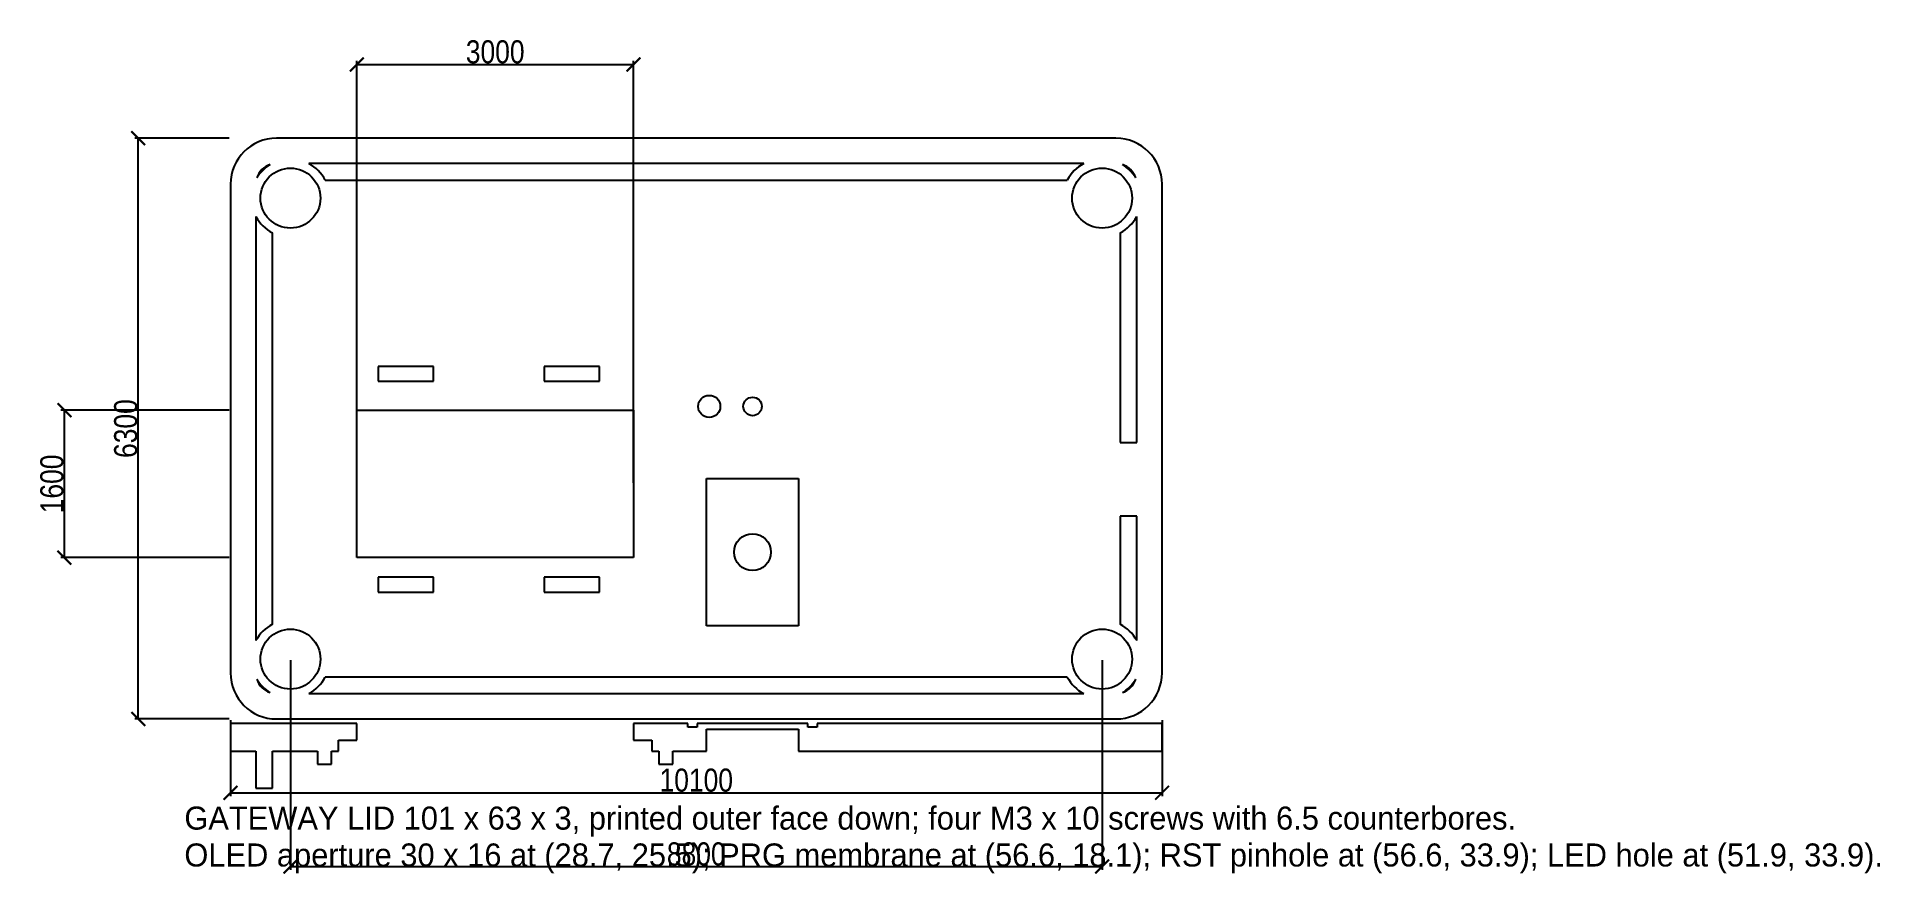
# Model space of a CAD drawing. Header units: millimetres. Extents: x -21 to 179, y -17 to 74.
import ezdxf

# ---------------------------------------------------------------- set-up
doc = ezdxf.new("R2010")
doc.units = ezdxf.units.MM
for name, color, linetype in [('DIM', 3, 'CONTINUOUS'), ('NOTES', 4, 'CONTINUOUS'), ('SEC_PLATE', 1, 'CONTINUOUS'), ('SEC_Y25_OLED_XZ', 6, 'CONTINUOUS'), ('SEC_Z24_LIP', 2, 'CONTINUOUS')]:
    doc.layers.add(name, color=color, linetype=linetype)
doc.styles.add('OpenSansCondensed-Light', font='OpenSansCondensed-Light.ttf')
doc.dimstyles.new('EZDXF', dxfattribs={"dimtxt": 0.25, "dimasz": 0.175, "dimexe": 0.375, "dimexo": 0.125, "dimgap": 0.1, "dimtad": 1, "dimlfac": 100, "dimzin": 12, "dimdsep": 46, "dimtxsty": 'OpenSansCondensed-Light', "dimblk": 'ARCHTICK', "dimcen": 2.5, "dimazin": 3, "dimtfac": 0.5, "dimtmove": 2, "dimatfit": 3})

# ---------------------------------------------------------------- blocks, each defined once
blk = doc.blocks.new('_ARCHTICK')
at = {"color": 0, "linetype": 'BYBLOCK', "const_width": 0.15}
blk.add_lwpolyline([(-0.5, -0.5), (0.5, 0.5)], dxfattribs=at)

msp = doc.modelspace()

# ---------------------------------------------------------------- linework, layer by layer
at = {"layer": 'SEC_PLATE'}
for p, q in [((96, 63, 28.5), (5, 63, 28.5)), ((0, 58, 28.5), (0, 5, 28.5)), ((101, 5, 28.5), (101, 58, 28.5)), ((13.7, 17.5, 28.5), (13.7, 33.5, 28.5)), ((13.7, 33.5, 28.5), (43.7, 33.5, 28.5)), ((43.7, 33.5, 28.5), (43.7, 17.5, 28.5)), ((51.6, 10.1, 28.5), (51.6, 26.1, 28.5)), ((51.6, 26.1, 28.5), (61.6, 26.1, 28.5)), ((61.6, 26.1, 28.5), (61.6, 10.1, 28.5)), ((43.7, 17.5, 28.5), (13.7, 17.5, 28.5)), ((61.6, 10.1, 28.5), (51.6, 10.1, 28.5)), ((5, 0, 28.5), (96, 0, 28.5))]:
    msp.add_line(p, q, dxfattribs=at)
for centre, radius in [((6.5, 56.5, 28.5), 3.25), ((94.5, 56.5, 28.5), 3.25), ((51.9, 33.9, 28.5), 1.2), ((56.6, 33.9, 28.5), 1), ((56.6, 18.1, 28.5), 2), ((6.5, 6.5, 28.5), 3.25), ((94.5, 6.5, 28.5), 3.25)]:
    msp.add_circle(centre, radius, dxfattribs=at)
for centre, start, end in [((5, 58, 28.5), 90, 180), ((96, 58, 28.5), 0, 90), ((5, 5, 28.5), -180, -90), ((96, 5, 28.5), 270, 360)]:
    msp.add_arc(centre, 5, start, end, dxfattribs=at)
at = {"layer": 'SEC_Y25_OLED_XZ'}
for p, q in [((13.7, -0.5, -25.5), (0, -0.5, -25.5)), ((0, -0.5, -25.5), (0, -3.5, -25.5)), ((13.7, -2.3, -25.5), (13.7, -0.5, -25.5)), ((49.6, -0.5, -25.5), (43.7, -0.5, -25.5)), ((43.7, -0.5, -25.5), (43.7, -2.3, -25.5)), ((49.6, -0.9, -25.5), (49.6, -0.5, -25.5)), ((50.6, -0.9, -25.5), (49.6, -0.9, -25.5)), ((62.6, -0.5, -25.5), (50.6, -0.5, -25.5)), ((50.6, -0.5, -25.5), (50.6, -0.9, -25.5)), ((51.6, -3.5, -25.5), (51.6, -1.1, -25.5)), ((51.6, -1.1, -25.5), (61.6, -1.1, -25.5)), ((61.6, -1.1, -25.5), (61.6, -3.5, -25.5)), ((62.6, -0.9, -25.5), (62.6, -0.5, -25.5)), ((63.6, -0.9, -25.5), (62.6, -0.9, -25.5)), ((101, -0.5, -25.5), (63.6, -0.5, -25.5)), ((63.6, -0.5, -25.5), (63.6, -0.9, -25.5)), ((101, -3.5, -25.5), (101, -0.5, -25.5)), ((0, -3.5, -25.5), (2.75, -3.5, -25.5)), ((2.75, -3.5, -25.5), (2.75, -7.5, -25.5)), ((4.55, -7.5, -25.5), (4.55, -3.5, -25.5)), ((4.55, -3.5, -25.5), (9.45, -3.5, -25.5)), ((9.45, -3.5, -25.5), (9.45, -4.9, -25.5)), ((10.95, -4.9, -25.5), (10.95, -3.5, -25.5)), ((10.95, -3.5, -25.5), (11.7, -3.5, -25.5)), ((11.7, -3.5, -25.5), (11.7, -2.3, -25.5)), ((11.7, -2.3, -25.5), (13.7, -2.3, -25.5)), ((43.7, -2.3, -25.5), (45.7, -2.3, -25.5)), ((45.7, -2.3, -25.5), (45.7, -3.5, -25.5)), ((45.7, -3.5, -25.5), (46.45, -3.5, -25.5)), ((46.45, -3.5, -25.5), (46.45, -4.9, -25.5)), ((47.95, -4.9, -25.5), (47.95, -3.5, -25.5)), ((47.95, -3.5, -25.5), (51.6, -3.5, -25.5)), ((61.6, -3.5, -25.5), (101, -3.5, -25.5)), ((9.45, -4.9, -25.5), (10.95, -4.9, -25.5)), ((46.45, -4.9, -25.5), (47.95, -4.9, -25.5)), ((2.75, -7.5, -25.5), (4.55, -7.5, -25.5))]:
    msp.add_line(p, q, dxfattribs=at)
at = {"layer": 'SEC_Z24_LIP'}
for p, q in [((92.5, 60.25, 24), (8.5, 60.25, 24)), ((10.27624, 58.45, 24), (90.72376, 58.45, 24)), ((2.75, 54.5, 24), (2.75, 8.5, 24)), ((98.25, 30, 24), (98.25, 54.5, 24)), ((4.55, 10.27624, 24), (4.55, 52.72376, 24)), ((96.45, 52.72376, 24), (96.45, 30, 24)), ((22, 38.23, 24), (16, 38.23, 24)), ((16, 38.23, 24), (16, 36.63, 24)), ((22, 36.63, 24), (22, 38.23, 24)), ((40, 38.23, 24), (34, 38.23, 24)), ((34, 38.23, 24), (34, 36.63, 24)), ((40, 36.63, 24), (40, 38.23, 24)), ((16, 36.63, 24), (22, 36.63, 24)), ((34, 36.63, 24), (40, 36.63, 24)), ((96.45, 30, 24), (98.25, 30, 24)), ((98.25, 22, 24), (96.45, 22, 24)), ((96.45, 22, 24), (96.45, 10.27624, 24)), ((98.25, 8.5, 24), (98.25, 22, 24)), ((22, 15.37, 24), (16, 15.37, 24)), ((16, 15.37, 24), (16, 13.77, 24)), ((22, 13.77, 24), (22, 15.37, 24)), ((40, 15.37, 24), (34, 15.37, 24)), ((34, 15.37, 24), (34, 13.77, 24)), ((40, 13.77, 24), (40, 15.37, 24)), ((16, 13.77, 24), (22, 13.77, 24)), ((34, 13.77, 24), (40, 13.77, 24)), ((90.72376, 4.55, 24), (10.27624, 4.55, 24)), ((8.5, 2.75, 24), (92.5, 2.75, 24))]:
    msp.add_line(p, q, dxfattribs=at)
msp.add_circle((56.6, 18.1, 24), 2, dxfattribs=at)
for centre, radius, start, end in [((6.5, 56.5, 24), 4.25, 121.0576659, 148.9423341), ((5, 58, 24), 2.25, 107.9274262, 162.0725738), ((6.5, 56.5, 24), 4.25, 27.311218, 61.9275131), ((94.5, 56.5, 24), 4.25, 118.0724869, 152.688782), ((94.5, 56.5, 24), 4.25, 31.0576659, 58.9423341), ((96, 58, 24), 2.25, 17.9274262, 72.0725738), ((6.5, 56.5, 24), 4.25, 208.0724869, 242.688782), ((94.5, 56.5, 24), 4.25, 297.311218, 331.9275131), ((6.5, 6.5, 24), 4.25, 117.311218, 151.9275131), ((94.5, 6.5, 24), 4.25, 28.0724869, 62.688782), ((5, 5, 24), 2.25, -162.0725738, -107.9274262), ((6.5, 6.5, 24), 4.25, 211.0576659, 238.9423341), ((6.5, 6.5, 24), 4.25, 298.0724869, 332.688782), ((94.5, 6.5, 24), 4.25, 207.311218, 241.9275131), ((94.5, 6.5, 24), 4.25, 301.0576659, 328.9423341), ((96, 5, 24), 2.25, 287.9274262, 342.0725738)]:
    msp.add_arc(centre, radius, start, end, dxfattribs=at)

# ---------------------------------------------------------------- texts
at = {"layer": 'NOTES'}
for s, p in [('GATEWAY LID 101 x 63 x 3, printed outer face down; four M3 x 10 screws with 6.5 counterbores.', (-5, -12)), ('OLED aperture 30 x 16 at (28.7, 25.5); PRG membrane at (56.6, 18.1); RST pinhole at (56.6, 33.9); LED hole at (51.9, 33.9).', (-5, -16))]:
    msp.add_text(s, height=2.5, dxfattribs=at).set_placement(p)

# ---------------------------------------------------------------- dimensions: what is measured, and where the dimension line sits
at = {"layer": 'DIM'}
for base, p1, p2 in [((13.7, 71), (13.7, 25.5), (43.7, 25.5)), ((6.5, -16), (6.5, 6.5), (94.5, 6.5)), ((0, -8), (0, 0), (101, 0))]:
    msp.add_linear_dim(base=base, p1=p1, p2=p2, dimstyle='EZDXF', override={"dimtxt": 2.5, "dimasz": 1.5}, dxfattribs=at).render()
for base, p1, p2 in [((-10, 0), (0, 0), (0, 63)), ((-18, 17.5), (0, 17.5), (0, 33.5))]:
    msp.add_linear_dim(base=base, p1=p1, p2=p2, angle=90, dimstyle='EZDXF', override={"dimtxt": 2.5, "dimasz": 1.5}, dxfattribs=at).render()

doc.saveas('drawing.dxf')
